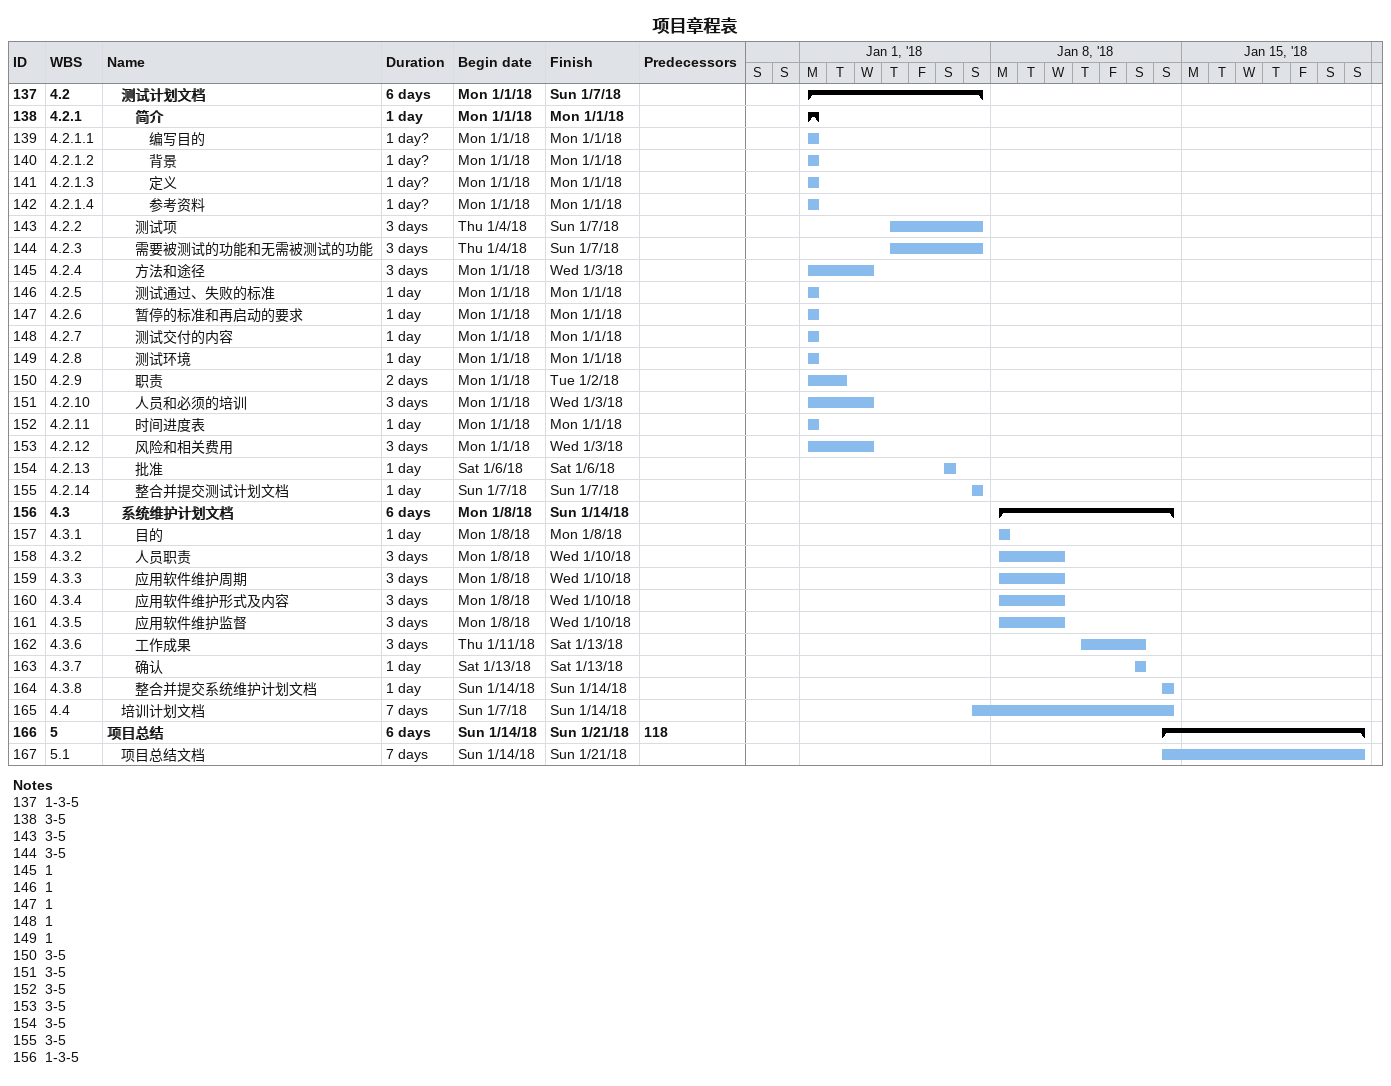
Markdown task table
项目章程袁

| ID | WBS | Task | Duration | Start | Finish | Predecessors |
|---|---|---|---|---|---|---|
| 137 | 4.2 | **测试计划文档** | 6d | 2018-01-01 | 2018-01-07 |  |
| 138 | 4.2.1 | **简介** | 1d | 2018-01-01 | 2018-01-01 |  |
| 139 | 4.2.1.1 | 编写目的 | 1d? | 2018-01-01 | 2018-01-01 |  |
| 140 | 4.2.1.2 | 背景 | 1d? | 2018-01-01 | 2018-01-01 |  |
| 141 | 4.2.1.3 | 定义 | 1d? | 2018-01-01 | 2018-01-01 |  |
| 142 | 4.2.1.4 | 参考资料 | 1d? | 2018-01-01 | 2018-01-01 |  |
| 143 | 4.2.2 | 测试项 | 3d | 2018-01-04 | 2018-01-07 |  |
| 144 | 4.2.3 | 需要被测试的功能和无需被测试的功能 | 3d | 2018-01-04 | 2018-01-07 |  |
| 145 | 4.2.4 | 方法和途径 | 3d | 2018-01-01 | 2018-01-03 |  |
| 146 | 4.2.5 | 测试通过、失败的标准 | 1d | 2018-01-01 | 2018-01-01 |  |
| 147 | 4.2.6 | 暂停的标准和再启动的要求 | 1d | 2018-01-01 | 2018-01-01 |  |
| 148 | 4.2.7 | 测试交付的内容 | 1d | 2018-01-01 | 2018-01-01 |  |
| 149 | 4.2.8 | 测试环境 | 1d | 2018-01-01 | 2018-01-01 |  |
| 150 | 4.2.9 | 职责 | 2d | 2018-01-01 | 2018-01-02 |  |
| 151 | 4.2.10 | 人员和必须的培训 | 3d | 2018-01-01 | 2018-01-03 |  |
| 152 | 4.2.11 | 时间进度表 | 1d | 2018-01-01 | 2018-01-01 |  |
| 153 | 4.2.12 | 风险和相关费用 | 3d | 2018-01-01 | 2018-01-03 |  |
| 154 | 4.2.13 | 批准 | 1d | 2018-01-06 | 2018-01-06 |  |
| 155 | 4.2.14 | 整合并提交测试计划文档 | 1d | 2018-01-07 | 2018-01-07 |  |
| 156 | 4.3 | **系统维护计划文档** | 6d | 2018-01-08 | 2018-01-14 |  |
| 157 | 4.3.1 | 目的 | 1d | 2018-01-08 | 2018-01-08 |  |
| 158 | 4.3.2 | 人员职责 | 3d | 2018-01-08 | 2018-01-10 |  |
| 159 | 4.3.3 | 应用软件维护周期 | 3d | 2018-01-08 | 2018-01-10 |  |
| 160 | 4.3.4 | 应用软件维护形式及内容 | 3d | 2018-01-08 | 2018-01-10 |  |
| 161 | 4.3.5 | 应用软件维护监督 | 3d | 2018-01-08 | 2018-01-10 |  |
| 162 | 4.3.6 | 工作成果 | 3d | 2018-01-11 | 2018-01-13 |  |
| 163 | 4.3.7 | 确认 | 1d | 2018-01-13 | 2018-01-13 |  |
| 164 | 4.3.8 | 整合并提交系统维护计划文档 | 1d | 2018-01-14 | 2018-01-14 |  |
| 165 | 4.4 | 培训计划文档 | 7d | 2018-01-07 | 2018-01-14 |  |
| 166 | 5 | **项目总结** | 6d | 2018-01-14 | 2018-01-21 | 118 |
| 167 | 5.1 | 项目总结文档 | 7d | 2018-01-14 | 2018-01-21 |  |

Notes
- 137: 1-3-5
- 138: 3-5
- 143: 3-5
- 144: 3-5
- 145: 1
- 146: 1
- 147: 1
- 148: 1
- 149: 1
- 150: 3-5
- 151: 3-5
- 152: 3-5
- 153: 3-5
- 154: 3-5
- 155: 3-5
- 156: 1-3-5
